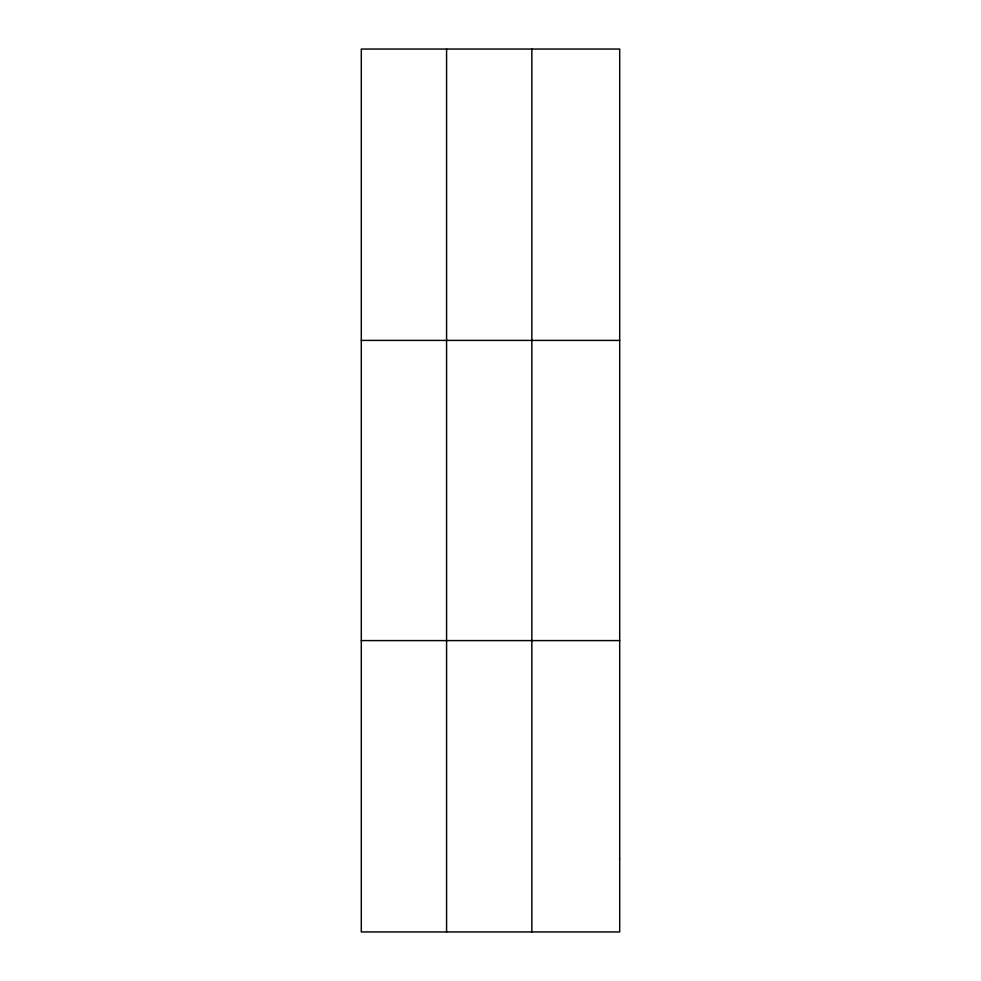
<?xml version="1.0" encoding="UTF-8"?>
<svg xmlns="http://www.w3.org/2000/svg" width="981" height="981" viewBox="0 0 981 981"><rect width="100%" height="100%" fill="white"/><g stroke="black" fill="none" stroke-linecap="round" stroke-linejoin="round"><path stroke-width="1.47" d="M446.576 931.95L446.576 49.05M531.849 931.95L531.849 49.05M361.302 340.407L619.698 340.407M361.302 640.593L619.698 640.593M619.698 859.111L619.698 931.95L361.302 931.95L361.302 49.05L619.698 49.05L619.698 859.111"/></g></svg>
